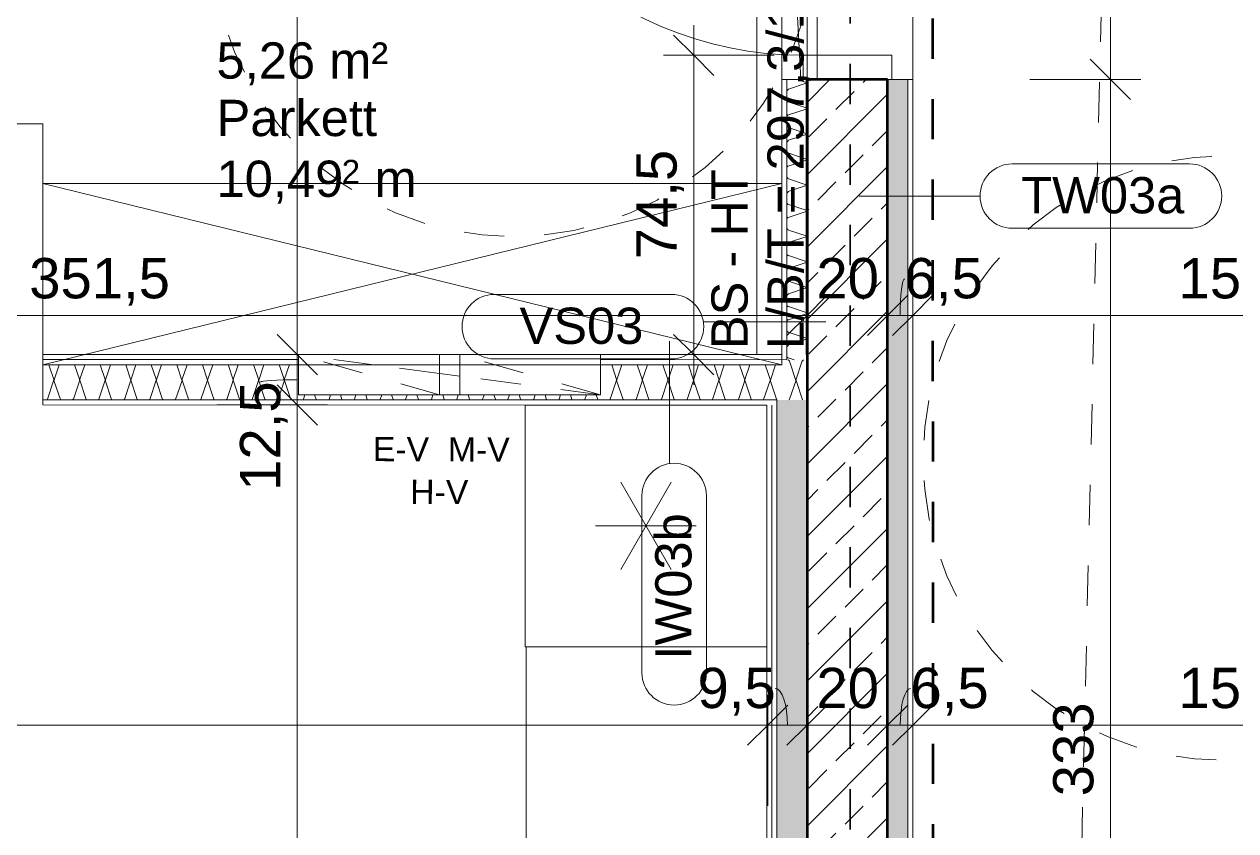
# Model space of a CAD drawing. Header units: metres. Extents: x -67.4 to -27.2, y 43.9 to 89.6.
# Drawn here: x -49.027 to -46.019, y 70.367 to 72.368 of the extents above; entities that cross this region are included whole.
import ezdxf

# ---------------------------------------------------------------- set-up
doc = ezdxf.new("R2010")
doc.units = ezdxf.units.M
doc.linetypes.add('Strich Punkt Mittel', pattern=[0.015875, 0.00635, -0.004763, 0, -0.004763])
doc.linetypes.add('Verdeckt', pattern=[0.003, 0.002, -0.001])
for name, color, linetype, lineweight in [('A_2D', 7, 'Continuous', 13), ('A_Bemassung-50_', 4, 'Continuous', 9), ('A_Bemassung_', 4, 'Continuous', 9), ('A_Beschriftung_', 7, 'Continuous', 9), ('A_Bodenschlitz', 7, 'Continuous', 5), ('A_Brandabschnitte', 30, 'Verdeckt', 50), ('A_Decken', 8, 'Continuous', 13), ('A_Durchbruch', 7, 'Verdeckt', 5), ('A_Fluchtweg', 240, 'Verdeckt', 18), ('A_Moebel', 6, 'Continuous', 13), ('A_Raeume', 7, 'Continuous', 13), ('A_Raeume_', 7, 'Continuous', 5), ('A_Raeume_Beschriftung_', 7, 'Continuous', 9), ('A_Raster_', 1, 'Continuous', 9), ('A_Sanitaer', 3, 'Continuous', 13), ('A_Tueren', 31, 'Continuous', 13), ('A_Waende', 7, 'Continuous', 13), ('Text', 130, 'Continuous', 9)]:
    doc.layers.add(name, color=color, linetype=linetype, lineweight=lineweight)
doc.styles.add('Arial_2', font='arial.ttf', dxfattribs={"height": 0.09})
doc.styles.add('Arial_4', font='arial.ttf', dxfattribs={"height": 0.05849})
doc.styles.add('Arial_5', font='arial.ttf', dxfattribs={"height": 0.1})
doc.styles.add('Arial_7', font='arial.ttf', dxfattribs={"height": 0.06})
doc.dimstyles.new('WGA-Bemaßung', dxfattribs={"dimscale": 0.3048, "dimtxt": 0.102026, "dimasz": 0.328084, "dimexe": 0.246063, "dimexo": 0.0625, "dimgap": 0.04101, "dimtad": 1, "dimdec": 1, "dimlfac": 100, "dimrnd": 0.5, "dimdsep": 46, "dimtxsty": 'Arial_5', "dimblk1": 'OBLIQUE', "dimblk2": 'OBLIQUE', "dimsah": 1, "dimcen": 0.09, "dimdle": 0.246063, "dimazin": 2, "dimtfac": 1, "dimtdec": 4, "dimtix": 1, "dimtmove": 0, "dimatfit": 3, "dimfxl": 0.656168, "dimfxlon": 1, "dimtvp": 1, "dimtolj": 1, "dimtzin": 0, "dimarcsym": 2})
doc.dimstyles.new('WGA-Bemaßung_2', dxfattribs={"dimscale": 0.3048, "dimtxt": 0.102026, "dimasz": 0.328084, "dimexe": 0.246063, "dimexo": 0.0625, "dimgap": 0.04101, "dimtad": 1, "dimdec": 1, "dimlfac": 100, "dimrnd": 0.5, "dimdsep": 46, "dimtxsty": 'Arial_5', "dimblk1": 'OBLIQUE', "dimblk2": 'OBLIQUE', "dimsah": 1, "dimcen": 0.09, "dimdle": 0.246063, "dimazin": 2, "dimtfac": 1, "dimtdec": 4, "dimtix": 1, "dimtmove": 2, "dimatfit": 3, "dimfxl": 0.656168, "dimfxlon": 1, "dimtvp": 1, "dimtolj": 1, "dimtzin": 0, "dimarcsym": 2})
doc.dimstyles.new('WGA-Bemaßung_3', dxfattribs={"dimscale": 0.3048, "dimtxt": 0.102026, "dimasz": 0.328084, "dimexe": 0.246063, "dimexo": 0.0625, "dimgap": 0.04101, "dimtad": 1, "dimdec": 1, "dimlfac": 100, "dimrnd": 0.5, "dimdsep": 46, "dimtxsty": 'Arial_5', "dimblk1": 'OBLIQUE', "dimblk2": 'OBLIQUE', "dimsah": 1, "dimcen": 0.09, "dimdle": 0.246063, "dimazin": 2, "dimtfac": 1, "dimtdec": 4, "dimtix": 1, "dimtmove": 1, "dimatfit": 3, "dimfxl": 0.656168, "dimfxlon": 1, "dimtvp": 1, "dimtolj": 1, "dimtzin": 0, "dimarcsym": 2})
doc.dimstyles.new('WGA-Bemaßung_4', dxfattribs={"dimscale": 0.3048, "dimtxt": 0.102026, "dimasz": 0.328084, "dimexe": 0.246063, "dimexo": 0.0625, "dimgap": 0.04101, "dimtad": 1, "dimdec": 1, "dimlfac": 100, "dimrnd": 0.5, "dimdsep": 46, "dimtxsty": 'Arial_5', "dimblk1": 'OBLIQUE', "dimblk2": 'OBLIQUE', "dimsah": 1, "dimcen": 0.09, "dimdle": 0.246063, "dimazin": 2, "dimtfac": 1, "dimtdec": 4, "dimtix": 1, "dimtmove": 0, "dimatfit": 3, "dimfxl": 0.656168, "dimfxlon": 1, "dimtvp": 1, "dimtolj": 1, "dimtzin": 0, "dimarcsym": 2})

# ---------------------------------------------------------------- blocks, each defined once
blk = doc.blocks.new('Sani_Kueche_Zeile - Tiefe_600-11059703-263_PP_01OG_BT2')
at = {"layer": 'A_Sanitaer'}
for p, q in [((-1.2005, 0.5746), (-0.6003, 0.5746)), ((-0.6003, 0.5746), (-0.0003, 0.5746)), ((-0.0003, 0.5746), (0.3997, 0.5746)), ((0.3997, 0.5746), (1.1997, 0.5746)), ((1.1997, 0.5746), (1.7016, 0.5746)), ((1.7016, 0.5746), (1.7016, -0.0229))]:
    blk.add_line(p, q, dxfattribs=at)
blk = doc.blocks.new('Moeb_Schrank - Schrank_2m-11510230-263_PP_01OG_BT2')
at = {"layer": 'A_Moebel', "color": 8}
for p, q in [((0, 0), (1.835, -0.45)), ((0, -0.45), (1.835, 0)), ((0.45, 0), (0, 0)), ((0, 0), (0, -0.45)), ((0.8, 0), (0.45, 0)), ((0.85, 0), (0.8, 0)), ((1.2, 0), (0.85, 0)), ((1.835, 0), (1.2, 0)), ((1.835, -0.45), (1.835, 0)), ((0, -0.45), (0, -0.0249)), ((1.835, -0.025), (1.835, -0.45)), ((0, -0.45), (1.835, -0.45)), ((1.835, -0.45), (0, -0.45))]:
    blk.add_line(p, q, dxfattribs=at)
blk = doc.blocks.new('UZ_D1 - SL_0900x2000_Wohnungstür-8075405-263_PP_01OG_BT2')
at = {"layer": 'A_Tueren', "lineweight": 5}
for p, q in [((0.45, 0.11), (0.45, 1.01)), ((-0.51, 0.11), (-0.45, 0.11)), ((-0.45, 0.11), (-0.45, -0.11)), ((0.45, 0.11), (0.45, -0.11)), ((0.51, 0.11), (0.45, 0.11)), ((-0.45, -0.11), (-0.51, -0.11)), ((0.45, -0.11), (0.51, -0.11))]:
    blk.add_line(p, q, dxfattribs=at)
blk.add_arc((0.45, 0.11), 0.9, 90, 180, dxfattribs=at)
blk = doc.blocks.new('MSys_Kueche_Kuehlschrank - 600-V49-263_PP_01OG_BT2')
at = {"layer": 'A_Moebel'}
for p, q in [((-0.6005, 0.0254), (-1.2005, 0.0254)), ((-1.2005, 0.0254), (-1.2005, -0.5746)), ((-0.6005, 0.0254), (-1.2005, 0.0254)), ((-1.2005, 0.0254), (-1.2005, -0.5746)), ((-0.838, -0.1663), (-0.963, -0.3829)), ((-0.963, -0.1663), (-0.838, -0.3829)), ((-1.0255, -0.2746), (-0.7755, -0.2746)), ((-1.2005, -0.5746), (-0.6005, -0.5746)), ((-1.2005, -0.5746), (-0.6005, -0.5746))]:
    blk.add_line(p, q, dxfattribs=at)
blk = doc.blocks.new('Allg_BS - HKLS-11758162-263_PP_01OG_BT2')
at = {"layer": 'A_Bodenschlitz'}
for p, q in [((-1.486, -0.0186), (-1.486, 0.0065)), ((-1.361, 0.0065), (-0.9358, 0.0065)), ((-0.9358, 0.0065), (0.8623, 0.0065)), ((0.8623, 0.0065), (1.3123, 0.0065)), ((1.3123, -0.0023), (1.4872, 0.0065)), ((1.3123, 0.0065), (1.4872, 0.0065)), ((1.4872, 0.0065), (1.4872, -0.0561)), ((-0.6779, -0.1027), (0.8623, -0.025)), ((0.8623, -0.025), (1.3123, -0.0023)), ((0.3421, -0.1435), (-0.6779, -0.1435))]:
    blk.add_line(p, q, dxfattribs=at)
blk = doc.blocks.new('Allg_Verteiler_Wand - H-V-11058452-263_PP_01OG_BT2')
at = {"layer": 'A_2D', "lineweight": 5}
for p, q in [((0.125, 0.0375), (0.475, 0.0375)), ((0.125, -0.0376), (0.125, 0.0375)), ((0.125, 0.0375), (0.475, 0.0375)), ((0.475, 0.0375), (0.525, 0.0375)), ((0.475, 0.0375), (0.525, 0.0375)), ((0.525, 0.0375), (0.875, 0.0375)), ((0.525, 0.0375), (0.875, 0.0375)), ((0.875, 0.0375), (0.875, -0.0375)), ((0.875, -0.0375), (0.875, 0.0375)), ((0.125, -0.0625), (0.125, -0.0376)), ((0.875, -0.0375), (0.875, -0.0625)), ((0.875, -0.0625), (0.875, -0.0375)), ((0.475, -0.0625), (0.125, -0.0625)), ((0.525, -0.0625), (0.475, -0.0625)), ((0.875, -0.0625), (0.525, -0.0625))]:
    blk.add_line(p, q, dxfattribs=at)
at = {"layer": 'A_Durchbruch'}
for p, q in [((0.125, 0.0375), (0.475, -0.0092)), ((0.125, -0.0376), (0.125, 0.0375)), ((0.125, 0.0375), (0.475, -0.0092)), ((0.125, -0.0376), (0.125, 0.0375)), ((0.875, -0.0375), (0.875, 0.0375)), ((0.475, -0.0092), (0.525, -0.0158)), ((0.475, -0.0092), (0.525, -0.0158)), ((0.525, -0.0158), (0.6879, -0.0376)), ((0.525, -0.0158), (0.6879, -0.0376)), ((0.125, -0.0625), (0.125, -0.0376)), ((0.125, -0.0625), (0.125, -0.0376)), ((0.6879, -0.0376), (0.875, -0.0625)), ((0.6879, -0.0376), (0.875, -0.0625)), ((0.875, -0.0625), (0.875, -0.0375))]:
    blk.add_line(p, q, dxfattribs=at)
blk = doc.blocks.new('Allg_Verteiler_Wand - E-V-11058451-263_PP_01OG_BT2')
at = {"layer": 'A_2D', "lineweight": 5}
for p, q in [((0.125, 0.0375), (0.475, 0.0375)), ((0.125, -0.0625), (0.125, 0.0375)), ((0.125, 0.0375), (0.475, 0.0375)), ((0.475, 0.0375), (0.475, -0.0625)), ((0.475, -0.0625), (0.475, 0.0375)), ((0.475, -0.0625), (0.125, -0.0625))]:
    blk.add_line(p, q, dxfattribs=at)
at = {"layer": 'A_Durchbruch'}
for p, q in [((0.125, 0.0375), (0.475, -0.0625)), ((0.125, -0.0625), (0.125, 0.0375)), ((0.125, 0.0375), (0.475, -0.0625)), ((0.125, -0.0625), (0.125, 0.0375)), ((0.475, -0.0625), (0.475, 0.0375))]:
    blk.add_line(p, q, dxfattribs=at)
blk = doc.blocks.new('Allg_Verteiler_Wand - M-V-11058450-263_PP_01OG_BT2')
at = {"layer": 'A_2D', "lineweight": 5}
for p, q in [((0.125, 0.0375), (0.475, 0.0375)), ((0.125, -0.0625), (0.125, 0.0375)), ((0.125, 0.0375), (0.475, 0.0375)), ((0.475, 0.0375), (0.475, -0.0625)), ((0.475, -0.0625), (0.475, 0.0375)), ((0.475, -0.0625), (0.125, -0.0625))]:
    blk.add_line(p, q, dxfattribs=at)
at = {"layer": 'A_Durchbruch'}
for p, q in [((0.125, 0.0375), (0.475, -0.0625)), ((0.125, -0.0625), (0.125, 0.0375)), ((0.125, 0.0375), (0.475, -0.0625)), ((0.125, -0.0625), (0.125, 0.0375)), ((0.475, -0.0625), (0.475, 0.0375))]:
    blk.add_line(p, q, dxfattribs=at)
blk = doc.blocks.new('BS_Wand_Lollipop - rechts_oben-2026913-263_PP_01OG_BT2')
at = {"layer": 'A_Beschriftung_'}
for p, q in [((0.0046, 0.0016), (0.0134, 0.0016)), ((-0.003, 0), (0.003, 0)), ((0.0046, -0.0016), (0.0134, -0.0016))]:
    blk.add_line(p, q, dxfattribs=at)
for centre, start, end in [((0.0046, 0), 90, 270), ((0.0134, 0), 270, 90)]:
    blk.add_arc(centre, 0.0016, start, end, dxfattribs=at)
blk = doc.blocks.new('DIMBLOCK139-263_PP_01OG_BT2')
at = {"layer": 'A_Bemassung-50_', "lineweight": 35, "transparency": 16777216}
for p, q in [((-48.3488, 73.3415), (-48.3988, 73.3915)), ((-48.3488, 73.3415), (-48.2988, 73.2915)), ((-48.3489, 71.5485), (-48.3989, 71.5985)), ((-48.3489, 71.5485), (-48.2989, 71.4985))]:
    blk.add_line(p, q, dxfattribs=at)
at = {"layer": 'A_Bemassung-50_', "transparency": 16777216}
for p, q in [((-48.3488, 73.3415), (-48.4238, 73.3415)), ((-48.3488, 73.3415), (-48.3489, 71.5485)), ((-48.3488, 73.3415), (-48.1488, 73.3415)), ((-48.3489, 71.5485), (-48.5489, 71.5485)), ((-48.3489, 71.5485), (-48.2739, 71.5485))]:
    blk.add_line(p, q, dxfattribs=at)
at = {"layer": 'A_Bemassung-50_', "color": 0, "transparency": 16777216, "insert": (-48.4912, 72.5535), "char_height": 0.1, "width": 0.416266, "attachment_point": 1, "rotation": 90, "line_spacing_factor": 0.941778, "style": 'Arial_5'}
blk.add_mtext('179,5', dxfattribs=at)
blk = doc.blocks.new('_Oblique')
at = {"color": 0, "linetype": 'ByBlock', "lineweight": -2}
blk.add_line((-0.5, -0.5), (0.5, 0.5), dxfattribs=at)
blk = doc.blocks.new('DIMBLOCK140-263_PP_01OG_BT2')
at = {"layer": 'A_Bemassung-50_', "lineweight": 35, "transparency": 16777216}
for p, q in [((-48.3489, 71.5485), (-48.3989, 71.5985)), ((-48.3489, 71.5485), (-48.2989, 71.4985)), ((-48.3489, 71.4235), (-48.3989, 71.4735)), ((-48.3489, 71.4235), (-48.2989, 71.3735))]:
    blk.add_line(p, q, dxfattribs=at)
at = {"layer": 'A_Bemassung-50_', "transparency": 16777216}
for p, q in [((-48.3489, 71.5485), (-48.5489, 71.5485)), ((-48.3489, 71.5485), (-48.3489, 71.4235)), ((-48.3489, 71.5485), (-48.2739, 71.5485)), ((-48.3489, 71.4235), (-48.5489, 71.4235)), ((-48.3489, 71.4235), (-48.2739, 71.4235))]:
    blk.add_line(p, q, dxfattribs=at)
blk.add_ellipse((-48.3489, 71.4802), major_axis=(-0.091, 0), ratio=0.063649, start_param=4.712389, end_param=6.283185, dxfattribs=at)
at = {"layer": 'A_Bemassung-50_', "color": 0, "transparency": 16777216, "insert": (-48.4912, 71.2102), "char_height": 0.1, "width": 0.323972, "attachment_point": 1, "rotation": 90, "line_spacing_factor": 0.941778, "style": 'Arial_5'}
blk.add_mtext('12,5', dxfattribs=at)
blk = doc.blocks.new('DIMBLOCK141-263_PP_01OG_BT2')
at = {"layer": 'A_Bemassung-50_', "lineweight": 35, "transparency": 16777216}
for p, q in [((-48.3489, 71.4235), (-48.3989, 71.4735)), ((-48.3489, 71.4235), (-48.2989, 71.3735)), ((-48.349, 67.9213), (-48.399, 67.9713)), ((-48.349, 67.9213), (-48.299, 67.8713))]:
    blk.add_line(p, q, dxfattribs=at)
at = {"layer": 'A_Bemassung-50_', "transparency": 16777216}
for p, q in [((-48.3489, 71.4235), (-48.5489, 71.4235)), ((-48.3489, 71.4235), (-48.349, 67.9213)), ((-48.3489, 71.4235), (-48.2739, 71.4235)), ((-48.349, 67.9213), (-48.424, 67.9213)), ((-48.349, 67.9213), (-48.149, 67.9213))]:
    blk.add_line(p, q, dxfattribs=at)
at = {"layer": 'A_Bemassung-50_', "color": 0, "transparency": 16777216, "insert": (-48.4913, 69.557), "char_height": 0.1, "width": 0.276883, "attachment_point": 1, "rotation": 90, "line_spacing_factor": 0.941778, "style": 'Arial_5'}
blk.add_mtext('350', dxfattribs=at)
blk = doc.blocks.new('BS_Wand_Lollipop - links_unten-2026911-263_PP_01OG_BT2')
at = {"layer": 'A_Beschriftung_'}
for p, q in [((-0.00467, 0.001367), (-0.01347, 0.001367)), ((-0.003087, 0), (0.003, 0)), ((-0.00467, -0.001833), (-0.01347, -0.001833))]:
    blk.add_line(p, q, dxfattribs=at)
for centre, start, end in [((-0.01347, -0.000233), 90, 270), ((-0.00467, -0.000233), 270, 90)]:
    blk.add_arc(centre, 0.0016, start, end, dxfattribs=at)
blk = doc.blocks.new('DIMBLOCK342-263_PP_01OG_BT2')
at = {"layer": 'A_Bemassung-50_', "lineweight": 35, "transparency": 16777216}
for p, q in [((-46.3301, 73.2513), (-46.3801, 73.3013)), ((-46.3301, 73.2513), (-46.2801, 73.2013)), ((-46.3301, 72.2313), (-46.3801, 72.2813)), ((-46.3301, 72.2313), (-46.2801, 72.1813))]:
    blk.add_line(p, q, dxfattribs=at)
at = {"layer": 'A_Bemassung-50_', "transparency": 16777216}
for p, q in [((-46.3301, 73.2513), (-46.5301, 73.2514)), ((-46.3301, 73.2513), (-46.3301, 72.2313)), ((-46.3301, 73.2513), (-46.2551, 73.2513)), ((-46.3301, 72.2313), (-46.5301, 72.2314)), ((-46.3301, 72.2313), (-46.2551, 72.2313))]:
    blk.add_line(p, q, dxfattribs=at)
at = {"layer": 'A_Bemassung-50_', "color": 0, "transparency": 16777216, "insert": (-46.4724, 72.626), "char_height": 0.1, "width": 0.276883, "attachment_point": 1, "rotation": 90, "line_spacing_factor": 0.941778, "style": 'Arial_5'}
blk.add_mtext('102', dxfattribs=at)
blk = doc.blocks.new('DIMBLOCK343-263_PP_01OG_BT2')
at = {"layer": 'A_Bemassung-50_', "lineweight": 35, "transparency": 16777216}
for p, q in [((-46.3301, 72.2313), (-46.3801, 72.2813)), ((-46.3301, 72.2313), (-46.2801, 72.1813)), ((-46.3302, 68.9038), (-46.3802, 68.9538)), ((-46.3302, 68.9038), (-46.2802, 68.8538))]:
    blk.add_line(p, q, dxfattribs=at)
at = {"layer": 'A_Bemassung-50_', "transparency": 16777216}
for p, q in [((-46.3301, 72.2313), (-46.5301, 72.2314)), ((-46.3301, 72.2313), (-46.3302, 68.9038)), ((-46.3301, 72.2313), (-46.2551, 72.2313)), ((-46.3302, 68.9038), (-46.4052, 68.9038)), ((-46.3302, 68.9038), (-46.1302, 68.9038))]:
    blk.add_line(p, q, dxfattribs=at)
at = {"layer": 'A_Bemassung-50_', "color": 0, "transparency": 16777216, "insert": (-46.4725, 70.4522), "char_height": 0.1, "width": 0.276883, "attachment_point": 1, "rotation": 90, "line_spacing_factor": 0.941778, "style": 'Arial_5'}
blk.add_mtext('333', dxfattribs=at)
blk = doc.blocks.new('DIMBLOCK406-263_PP_01OG_BT2')
at = {"layer": 'A_Bemassung-50_', "transparency": 16777216}
for p, q in [((-50.5987, 71.6459), (-50.5987, 71.8459)), ((-47.0833, 71.6457), (-47.0833, 71.7207)), ((-50.5987, 71.6459), (-47.0833, 71.6457)), ((-50.5987, 71.6459), (-50.5987, 71.5709)), ((-47.0833, 71.6457), (-47.0833, 71.4457))]:
    blk.add_line(p, q, dxfattribs=at)
at = {"layer": 'A_Bemassung-50_', "lineweight": 35, "transparency": 16777216}
for p, q in [((-50.5987, 71.6459), (-50.5487, 71.6959)), ((-47.0833, 71.6457), (-47.0333, 71.6957)), ((-50.5987, 71.6459), (-50.6487, 71.5959)), ((-47.0833, 71.6457), (-47.1333, 71.5957))]:
    blk.add_line(p, q, dxfattribs=at)
at = {"layer": 'A_Bemassung-50_', "color": 0, "transparency": 16777216, "insert": (-49.0144, 71.7881), "char_height": 0.1, "width": 0.416266, "attachment_point": 1, "rotation": 359.9983, "line_spacing_factor": 0.941778, "style": 'Arial_5'}
blk.add_mtext('351,5', dxfattribs=at)
blk = doc.blocks.new('DIMBLOCK407-263_PP_01OG_BT2')
at = {"layer": 'A_Bemassung-50_', "transparency": 16777216}
for p, q in [((-46.8833, 71.6457), (-46.8833, 71.8457)), ((-47.0833, 71.6457), (-47.0833, 71.7207)), ((-47.0833, 71.6457), (-46.8833, 71.6457)), ((-47.0833, 71.6457), (-47.0833, 71.4457)), ((-46.8833, 71.6457), (-46.8833, 71.5707))]:
    blk.add_line(p, q, dxfattribs=at)
at = {"layer": 'A_Bemassung-50_', "lineweight": 35, "transparency": 16777216}
for p, q in [((-47.0833, 71.6457), (-47.0333, 71.6957)), ((-46.8833, 71.6457), (-46.8333, 71.6957)), ((-47.0833, 71.6457), (-47.1333, 71.5957)), ((-46.8833, 71.6457), (-46.9333, 71.5957))]:
    blk.add_line(p, q, dxfattribs=at)
at = {"layer": 'A_Bemassung-50_', "color": 0, "transparency": 16777216, "insert": (-47.0602, 71.7881), "char_height": 0.1, "width": 0.184588, "attachment_point": 1, "rotation": 359.9983, "line_spacing_factor": 0.941778, "style": 'Arial_5'}
blk.add_mtext('20', dxfattribs=at)
blk = doc.blocks.new('DIMBLOCK408-263_PP_01OG_BT2')
at = {"layer": 'A_Bemassung-50_', "transparency": 16777216}
for p, q in [((-46.8833, 71.6457), (-46.8833, 71.8457)), ((-46.8208, 71.6457), (-46.8208, 71.8457)), ((-46.8833, 71.6457), (-46.8208, 71.6457)), ((-46.8833, 71.6457), (-46.8833, 71.5707)), ((-46.8208, 71.6457), (-46.8208, 71.5707))]:
    blk.add_line(p, q, dxfattribs=at)
at = {"layer": 'A_Bemassung-50_', "lineweight": 35, "transparency": 16777216}
for p, q in [((-46.8833, 71.6457), (-46.8333, 71.6957)), ((-46.8208, 71.6457), (-46.7708, 71.6957)), ((-46.8833, 71.6457), (-46.9333, 71.5957)), ((-46.8208, 71.6457), (-46.8708, 71.5957))]:
    blk.add_line(p, q, dxfattribs=at)
at = {"layer": 'A_Bemassung-50_', "transparency": 16777216}
blk.add_ellipse((-46.8411, 71.6457), major_axis=(0, 0.091), ratio=0.120293, start_param=0, end_param=1.570796, dxfattribs=at)
at = {"layer": 'A_Bemassung-50_', "color": 0, "transparency": 16777216, "insert": (-46.8411, 71.7881), "char_height": 0.1, "width": 0.231677, "attachment_point": 1, "rotation": 359.9983, "line_spacing_factor": 0.941778, "style": 'Arial_5'}
blk.add_mtext('6,5', dxfattribs=at)
blk = doc.blocks.new('DIMBLOCK409-263_PP_01OG_BT2')
at = {"layer": 'A_Bemassung-50_', "transparency": 16777216}
for p, q in [((-46.8208, 71.6457), (-46.8208, 71.8457)), ((-45.2708, 71.6457), (-45.2708, 71.8457)), ((-46.8208, 71.6457), (-45.2708, 71.6457)), ((-46.8208, 71.6457), (-46.8208, 71.5707)), ((-45.2708, 71.6457), (-45.2708, 71.5707))]:
    blk.add_line(p, q, dxfattribs=at)
at = {"layer": 'A_Bemassung-50_', "lineweight": 35, "transparency": 16777216}
for p, q in [((-46.8208, 71.6457), (-46.7708, 71.6957)), ((-45.2708, 71.6457), (-45.2208, 71.6957)), ((-46.8208, 71.6457), (-46.8708, 71.5957)), ((-45.2708, 71.6457), (-45.3208, 71.5957))]:
    blk.add_line(p, q, dxfattribs=at)
at = {"layer": 'A_Bemassung-50_', "color": 0, "transparency": 16777216, "insert": (-46.1611, 71.788), "char_height": 0.1, "width": 0.276883, "attachment_point": 1, "rotation": 359.9983, "line_spacing_factor": 0.941778, "style": 'Arial_5'}
blk.add_mtext('155', dxfattribs=at)
blk = doc.blocks.new('DIMBLOCK579-263_PP_01OG_BT2')
at = {"layer": 'A_Bemassung-50_', "transparency": 16777216}
for p, q in [((-46.8208, 70.6288), (-46.8208, 70.7038)), ((-45.2708, 70.6288), (-45.2708, 70.7038)), ((-45.2708, 70.6288), (-46.8208, 70.6288)), ((-46.8208, 70.6288), (-46.8208, 70.4288)), ((-45.2708, 70.6288), (-45.2708, 70.4288))]:
    blk.add_line(p, q, dxfattribs=at)
at = {"layer": 'A_Bemassung-50_', "lineweight": 35, "transparency": 16777216}
for p, q in [((-46.8208, 70.6288), (-46.7708, 70.6788)), ((-45.2708, 70.6288), (-45.2208, 70.6788)), ((-46.8208, 70.6288), (-46.8708, 70.5788)), ((-45.2708, 70.6288), (-45.3208, 70.5788))]:
    blk.add_line(p, q, dxfattribs=at)
at = {"layer": 'A_Bemassung-50_', "color": 0, "transparency": 16777216, "insert": (-46.1612, 70.7711), "char_height": 0.1, "width": 0.276883, "attachment_point": 1, "rotation": 359.9983, "line_spacing_factor": 0.941778, "style": 'Arial_5'}
blk.add_mtext('155', dxfattribs=at)
blk = doc.blocks.new('DIMBLOCK580-263_PP_01OG_BT2')
at = {"layer": 'A_Bemassung-50_', "transparency": 16777216}
for p, q in [((-46.8833, 70.6288), (-46.8833, 70.7038)), ((-46.8208, 70.6288), (-46.8208, 70.7038)), ((-46.8208, 70.6288), (-46.8833, 70.6288)), ((-46.8833, 70.6288), (-46.8833, 70.4288)), ((-46.8208, 70.6288), (-46.8208, 70.4288))]:
    blk.add_line(p, q, dxfattribs=at)
at = {"layer": 'A_Bemassung-50_', "lineweight": 35, "transparency": 16777216}
for p, q in [((-46.8833, 70.6288), (-46.8333, 70.6788)), ((-46.8208, 70.6288), (-46.7708, 70.6788)), ((-46.8833, 70.6288), (-46.9333, 70.5788)), ((-46.8208, 70.6288), (-46.8708, 70.5788))]:
    blk.add_line(p, q, dxfattribs=at)
at = {"layer": 'A_Bemassung-50_', "transparency": 16777216}
blk.add_ellipse((-46.8266, 70.6288), major_axis=(0, 0.091), ratio=0.280093, start_param=0, end_param=1.570796, dxfattribs=at)
at = {"layer": 'A_Bemassung-50_', "color": 0, "transparency": 16777216, "insert": (-46.8266, 70.7711), "char_height": 0.1, "width": 0.231677, "attachment_point": 1, "rotation": 359.9983, "line_spacing_factor": 0.941778, "style": 'Arial_5'}
blk.add_mtext('6,5', dxfattribs=at)
blk = doc.blocks.new('DIMBLOCK581-263_PP_01OG_BT2')
at = {"layer": 'A_Bemassung-50_', "transparency": 16777216}
for p, q in [((-47.0833, 70.6288), (-47.0833, 70.7038)), ((-46.8833, 70.6288), (-46.8833, 70.7038)), ((-46.8833, 70.6288), (-47.0833, 70.6288)), ((-47.0833, 70.6288), (-47.0833, 70.4288)), ((-46.8833, 70.6288), (-46.8833, 70.4288))]:
    blk.add_line(p, q, dxfattribs=at)
at = {"layer": 'A_Bemassung-50_', "lineweight": 35, "transparency": 16777216}
for p, q in [((-47.0833, 70.6288), (-47.0333, 70.6788)), ((-46.8833, 70.6288), (-46.8333, 70.6788)), ((-47.0833, 70.6288), (-47.1333, 70.5788)), ((-46.8833, 70.6288), (-46.9333, 70.5788))]:
    blk.add_line(p, q, dxfattribs=at)
at = {"layer": 'A_Bemassung-50_', "color": 0, "transparency": 16777216, "insert": (-47.0602, 70.7712), "char_height": 0.1, "width": 0.184588, "attachment_point": 1, "rotation": 359.9983, "line_spacing_factor": 0.941778, "style": 'Arial_5'}
blk.add_mtext('20', dxfattribs=at)
blk = doc.blocks.new('DIMBLOCK582-263_PP_01OG_BT2')
at = {"layer": 'A_Bemassung-50_', "transparency": 16777216}
for p, q in [((-47.1808, 70.6288), (-47.1808, 70.7038)), ((-47.0833, 70.6288), (-47.0833, 70.7038)), ((-47.0833, 70.6288), (-47.1808, 70.6288)), ((-47.1808, 70.6288), (-47.1808, 70.4288)), ((-47.0833, 70.6288), (-47.0833, 70.4288))]:
    blk.add_line(p, q, dxfattribs=at)
at = {"layer": 'A_Bemassung-50_', "lineweight": 35, "transparency": 16777216}
for p, q in [((-47.1808, 70.6288), (-47.1308, 70.6788)), ((-47.0833, 70.6288), (-47.0333, 70.6788)), ((-47.1808, 70.6288), (-47.2308, 70.5788)), ((-47.0833, 70.6288), (-47.1333, 70.5788))]:
    blk.add_line(p, q, dxfattribs=at)
at = {"layer": 'A_Bemassung-50_', "transparency": 16777216}
blk.add_ellipse((-47.1622, 70.6288), major_axis=(0, 0.091), ratio=0.33123, start_param=4.712389, end_param=6.283185, dxfattribs=at)
at = {"layer": 'A_Bemassung-50_', "color": 0, "transparency": 16777216, "insert": (-47.3553, 70.7712), "char_height": 0.1, "width": 0.231677, "attachment_point": 1, "rotation": 359.9983, "line_spacing_factor": 0.941778, "style": 'Arial_5'}
blk.add_mtext('9,5', dxfattribs=at)
blk = doc.blocks.new('DIMBLOCK583-263_PP_01OG_BT2')
at = {"layer": 'A_Bemassung-50_', "transparency": 16777216}
for p, q in [((-52.3883, 70.629), (-52.3883, 70.704)), ((-47.1808, 70.6288), (-47.1808, 70.7038)), ((-47.1808, 70.6288), (-52.4633, 70.629)), ((-52.3883, 70.629), (-52.3883, 70.429)), ((-47.1808, 70.6288), (-47.1808, 70.4288))]:
    blk.add_line(p, q, dxfattribs=at)
at = {"layer": 'A_Bemassung-50_', "lineweight": 35, "transparency": 16777216}
for p, q in [((-52.3883, 70.629), (-52.3383, 70.679)), ((-47.1808, 70.6288), (-47.1308, 70.6788)), ((-52.3883, 70.629), (-52.4383, 70.579)), ((-47.1808, 70.6288), (-47.2308, 70.5788))]:
    blk.add_line(p, q, dxfattribs=at)
at = {"layer": 'A_Bemassung-50_', "color": 0, "transparency": 16777216, "insert": (-49.8999, 70.7712), "char_height": 0.1, "width": 0.276883, "attachment_point": 1, "rotation": 359.9983, "line_spacing_factor": 0.941778, "style": 'Arial_5'}
blk.add_mtext('521', dxfattribs=at)
blk = doc.blocks.new('DIMBLOCK589-263_PP_01OG_BT2')
at = {"layer": 'A_Bemassung-50_', "transparency": 16777216}
for p, q in [((-47.3647, 72.3664), (-47.3648, 71.4733)), ((-47.3648, 72.2914), (-47.4398, 72.2914)), ((-47.3648, 72.2914), (-47.1648, 72.2914)), ((-47.3648, 71.5483), (-47.4398, 71.5483)), ((-47.3648, 71.5483), (-47.1648, 71.5483))]:
    blk.add_line(p, q, dxfattribs=at)
at = {"layer": 'A_Bemassung-50_', "lineweight": 35, "transparency": 16777216}
for p, q in [((-47.3648, 72.2914), (-47.4147, 72.3414)), ((-47.3648, 72.2914), (-47.3148, 72.2414)), ((-47.3648, 71.5483), (-47.4148, 71.5983)), ((-47.3648, 71.5483), (-47.3148, 71.4983))]:
    blk.add_line(p, q, dxfattribs=at)
at = {"layer": 'A_Bemassung-50_', "color": 0, "transparency": 16777216, "insert": (-47.5071, 71.7849), "char_height": 0.1, "width": 0.323972, "attachment_point": 1, "rotation": 90, "line_spacing_factor": 0.941778, "style": 'Arial_5'}
blk.add_mtext('74,5', dxfattribs=at)

msp = doc.modelspace()

# ---------------------------------------------------------------- hatches: boundary and pattern name
at = {"layer": 'A_Waende', "lineweight": 5}
h = msp.add_hatch(dxfattribs=at)
h.set_pattern_fill('FP_4', color=250, style=0, pattern_type=2)
h.set_pattern_definition([(45, (0, 0), (-0.08980256, 0.08980256), []), (45, (0.0898, 0), (-0.08980256, 0.08980256), [0.0635, -0.03175])])
h.paths.add_polyline_path([(-46.8834, 68.9038), (-46.8834, 72.2314), (-47.0833, 72.2314), (-47.0834, 68.9039), (-47.0583, 68.9039)])
h.paths.add_polyline_path([(-46.8832, 73.2514), (-46.8832, 75.6965), (-47.0832, 75.6965), (-47.0832, 73.2514), (-47.0583, 73.2514)])
h = msp.add_hatch(dxfattribs=at)
h.set_pattern_fill('FP_66', color=250, angle=247.64, style=0, pattern_type=2)
h.set_pattern_definition([(134.998, (-46.82096, 67.912035), (-0.2539954, 0.1270123), [0.02245, -0.15715]), (134.998, (-46.9321, 67.95992), (-0.2539954, 0.1270123), [0.02245, -0.15715]), (134.998, (-46.82071, 67.97573), (-0.2539954, 0.1270123), [0.02245, -0.15715]), (134.998, (-46.93185, 68.02361), (-0.2539954, 0.1270123), [0.02245, -0.15715]), (161.563, (-46.836954, 67.928347), (-0.50799322, 0.12701842), [0.0502, -0.35141]), (161.563, (-46.884336, 67.944594), (-0.50799322, 0.12701842), [0.0502, -0.35141]), (161.563, (-46.836705, 67.99204), (-0.50799322, 0.12701842), [0.0502, -0.35141]), (161.563, (-46.884467, 68.007363), (-0.50799322, 0.12701842), [0.0502, -0.35141]), (224.998, (-46.93203, 67.92853), (0.2540043, 0.1269946), [0.02245, -0.15715]), (224.998, (-46.82071, 67.97573), (0.2540043, 0.1269946), [0.02245, -0.15715]), (224.998, (-46.93178, 67.99223), (0.2540043, 0.1269946), [0.02245, -0.15715]), (224.998, (-46.82046, 68.03942), (0.2540043, 0.1269946), [0.02245, -0.15715]), (198.433, (-46.884336, 67.944594), (0.50800209, 0.12698295), [0.0502, -0.35141]), (198.433, (-46.83702, 67.95973), (0.50800209, 0.12698295), [0.0502, -0.35141]), (198.433, (-46.884467, 68.007363), (0.50800209, 0.12698295), [0.0502, -0.35141]), (198.433, (-46.83677, 68.023426), (0.50800209, 0.12698295), [0.0502, -0.35141])])
h.paths.add_polyline_path([(-46.8336, 60.1286), (-46.8336, 60.1288), (-46.8335, 62.7735), (-46.8835, 62.7735), (-46.8836, 60.1286)])
h.paths.add_polyline_path([(-46.8335, 63.7935), (-46.8333, 72.2314), (-46.8833, 72.2314), (-46.8834, 63.7935)])
h.paths.add_polyline_path([(-46.8591, 73.2514), (-46.8332, 73.2514), (-46.8332, 75.6965), (-46.8832, 75.6965), (-46.8832, 73.2514)])
h = msp.add_hatch(dxfattribs=at)
h.set_pattern_fill('FP_164', color=250, angle=-112.36, style=0, pattern_type=2)
h.set_pattern_definition([(315, (-47.14613, 72.44453), (0.254, -0.1270034), [0.02245, -0.15715]), (315, (-47.03461, 72.39757), (0.254, -0.1270034), [0.02245, -0.15715]), (315, (-47.146, 72.38176), (0.254, -0.1270034), [0.02245, -0.15715]), (315, (-47.03486, 72.33388), (0.254, -0.1270034), [0.02245, -0.15715]), (341.565, (-47.129755, 72.429143), (0.5079977, -0.1270007), [0.0502, -0.35141]), (341.565, (-47.082373, 72.412896), (0.5079977, -0.1270007), [0.0502, -0.35141]), (341.565, (-47.130005, 72.36545), (0.5079977, -0.1270007), [0.0502, -0.35141]), (341.565, (-47.082242, 72.350126), (0.5079977, -0.1270007), [0.0502, -0.35141]), (45, (-47.03468, 72.42896), (-0.254, -0.1270034), [0.02245, -0.15715]), (45, (-47.146, 72.38176), (-0.254, -0.1270034), [0.02245, -0.15715]), (45, (-47.03493, 72.36526), (-0.254, -0.1270034), [0.02245, -0.15715]), (45, (-47.14533, 72.31769), (-0.254, -0.1270034), [0.02245, -0.15715]), (18.435, (-47.082373, 72.412896), (-0.5079977, -0.1270007), [0.0502, -0.35141]), (18.435, (-47.13007, 72.396833), (-0.5079977, -0.1270007), [0.0502, -0.35141]), (18.435, (-47.082242, 72.350126), (-0.5079977, -0.1270007), [0.0502, -0.35141]), (18.435, (-47.12994, 72.334064), (-0.5079977, -0.1270007), [0.0502, -0.35141])])
h.paths.add_polyline_path([(-47.0833, 71.5483), (-47.0833, 72.2314), (-47.1332, 72.2314), (-47.1332, 71.5483), (-47.0833, 71.5483)])
h.paths.add_polyline_path([(-47.0833, 71.5358), (-47.0833, 71.5483), (-47.1332, 71.5483), (-47.1332, 71.5358), (-47.0833, 71.5358)])
h.paths.add_polyline_path([(-47.0833, 73.2514), (-47.0832, 73.2514), (-47.0832, 73.3539), (-47.1332, 73.3539), (-47.1332, 73.2514)])
h = msp.add_hatch(dxfattribs=at)
h.set_pattern_fill('FP_40', color=250, angle=-112.36, style=0, pattern_type=2)
h.set_pattern_definition([(224.994, (-48.03177, 71.54804), (-0.12703, -0.2539865), [0.02245, -0.15715]), (224.994, (-48.07965, 71.4369), (-0.12703, -0.2539865), [0.02245, -0.15715]), (224.994, (-48.09546, 71.54829), (-0.12703, -0.2539865), [0.02245, -0.15715]), (224.994, (-48.14334, 71.43715), (-0.12703, -0.2539865), [0.02245, -0.15715]), (251.559, (-48.0477, 71.53297), (-0.1270539, -0.5079844), [0.0502, -0.35141]), (251.559, (-48.064327, 71.484663), (-0.1270539, -0.5079844), [0.0502, -0.35141]), (251.559, (-48.111775, 71.532295), (-0.1270539, -0.5079844), [0.0502, -0.35141]), (251.559, (-48.127097, 71.484533), (-0.1270539, -0.5079844), [0.0502, -0.35141]), (314.994, (-48.048265, 71.43697), (-0.126977, 0.254013), [0.02245, -0.15715]), (314.994, (-48.09546, 71.54829), (-0.126977, 0.254013), [0.02245, -0.15715]), (314.994, (-48.11196, 71.43722), (-0.126977, 0.254013), [0.02245, -0.15715]), (314.994, (-48.15916, 71.54854), (-0.126977, 0.254013), [0.02245, -0.15715]), (288.429, (-48.064327, 71.484663), (-0.1269475, 0.508011), [0.0502, -0.35141]), (288.429, (-48.079465, 71.53198), (-0.1269475, 0.508011), [0.0502, -0.35141]), (288.429, (-48.127097, 71.484533), (-0.1269475, 0.508011), [0.0502, -0.35141]), (288.429, (-48.14316, 71.53223), (-0.1269475, 0.508011), [0.0502, -0.35141])])
h.paths.add_polyline_path([(-47.0833, 71.4358), (-47.0833, 71.5358), (-47.1457, 71.5358), (-47.1457, 71.5234), (-47.5957, 71.5234), (-47.5957, 71.4484), (-48.3457, 71.4484), (-48.3457, 71.5235), (-48.9808, 71.5234), (-48.9808, 71.436), (-47.0833, 71.4358)])
h = msp.add_hatch(dxfattribs=at)
h.set_pattern_fill('FP_45', color=250, angle=-112.36, style=0, pattern_type=2)
h.set_pattern_definition([(314.998, (-47.18356, 69.67233), (0.2539954, -0.1270123), [0.02245, -0.15715]), (314.998, (-47.07242, 69.62445), (0.2539954, -0.1270123), [0.02245, -0.15715]), (314.998, (-47.18381, 69.60864), (0.2539954, -0.1270123), [0.02245, -0.15715]), (314.998, (-47.07229, 69.56168), (0.2539954, -0.1270123), [0.02245, -0.15715]), (341.563, (-47.167563, 69.65602), (0.5079932, -0.1270184), [0.0502, -0.35141]), (341.563, (-47.1198, 69.640698), (0.5079932, -0.1270184), [0.0502, -0.35141]), (341.563, (-47.16743, 69.59325), (0.5079932, -0.1270184), [0.0502, -0.35141]), (341.563, (-47.12005, 69.577003), (0.5079932, -0.1270184), [0.0502, -0.35141]), (44.998, (-47.0721, 69.65676), (-0.2540043, -0.1269946), [0.02245, -0.15715]), (44.998, (-47.18381, 69.60864), (-0.2540043, -0.1269946), [0.02245, -0.15715]), (44.998, (-47.07235, 69.59307), (-0.2540043, -0.1269946), [0.02245, -0.15715]), (44.998, (-47.18275, 69.54549), (-0.2540043, -0.1269946), [0.02245, -0.15715]), (18.433, (-47.1198, 69.640698), (-0.5080021, -0.12698295), [0.0502, -0.35141]), (18.433, (-47.167497, 69.624635), (-0.5080021, -0.12698295), [0.0502, -0.35141]), (18.433, (-47.12005, 69.577003), (-0.5080021, -0.12698295), [0.0502, -0.35141]), (18.433, (-47.167747, 69.56094), (-0.5080021, -0.12698295), [0.0502, -0.35141])])
h.paths.add_polyline_path([(-47.0834, 67.9212), (-47.0834, 67.9212), (-47.0833, 71.4358), (-47.1583, 71.4358), (-47.1584, 67.9212), (-47.0835, 67.9212)])

# ---------------------------------------------------------------- linework, layer by layer
at = {"layer": 'A_2D', "linetype": 'Verdeckt', "lineweight": 5}
for centre in [(-47.8133, 72.5915), (-46.0452, 71.2914)]:
    msp.add_circle(centre, 0.75, dxfattribs=at)
at = {"layer": 'A_Brandabschnitte'}
msp.add_line((-46.7737, 75.5828), (-46.7639, 57.4461), dxfattribs=at)
at = {"layer": 'A_Decken'}
for p, q in [((-47.0833, 72.2314), (-47.0832, 73.2514)), ((-47.0586, 73.2514), (-47.0586, 72.2314))]:
    msp.add_line(p, q, dxfattribs=at)
at = {"layer": 'A_Fluchtweg'}
msp.add_line((-46.2782, 75.6239), (-46.648, 59.7336), dxfattribs=at)
at = {"layer": 'A_Raeume', "color": 8, "linetype": 'Verdeckt'}
for p, q in [((-50.5986, 72.1216), (-48.9808, 72.1216)), ((-48.9808, 72.1216), (-48.9808, 71.9735)), ((-48.9808, 71.9735), (-48.9808, 71.5485))]:
    msp.add_line(p, q, dxfattribs=at)
at = {"layer": 'A_Raeume_', "flags": 128}
for points in [[(-45.2707, 75.6339), (-46.8207, 75.634), (-46.8211, 60.1286), (-46.8836, 60.1286), (-46.8836, 60.127), (-46.8836, 58.7527), (-46.8836, 58.7511), (-46.8212, 58.7511), (-46.8212, 58.6611), (-46.8212, 57.8936), (-46.8212, 57.4086), (-45.2712, 57.4086)], [(-48.1332, 73.3415), (-50.5985, 73.3417), (-50.5986, 72.1216), (-48.9808, 72.1216), (-48.9808, 71.5485), (-47.1457, 71.5483), (-47.1457, 73.3414)], [(-50.6486, 72.1216), (-50.6487, 71.9816), (-52.3883, 71.9818), (-52.3884, 67.9214), (-47.1834, 67.9212), (-47.1833, 71.4233), (-48.9808, 71.4235), (-48.9808, 72.1216)]]:
    msp.add_lwpolyline(points, close=True, dxfattribs=at)
at = {"layer": 'A_Raster_', "linetype": 'Strich Punkt Mittel', "lineweight": 35}
msp.add_line((-46.9759, 85.8702), (-46.9771, 46.5269), dxfattribs=at)
at = {"layer": 'A_Waende'}
for p, q in [((-47.1457, 72.2314), (-47.1457, 71.5483)), ((-47.1332, 72.2314), (-47.1457, 72.2314)), ((-47.1332, 71.5358), (-47.1332, 72.2314)), ((-46.8333, 72.2314), (-46.8335, 63.7935)), ((-46.8208, 72.2314), (-46.8333, 72.2314)), ((-46.821, 63.7935), (-46.8208, 72.2314)), ((-48.3457, 71.5484), (-48.9808, 71.5485)), ((-48.9808, 71.5485), (-48.9808, 71.536)), ((-48.3457, 71.5359), (-48.9808, 71.536)), ((-47.1457, 71.5483), (-47.5957, 71.5484)), ((-47.1332, 71.5358), (-47.5957, 71.5359)), ((-48.9808, 71.436), (-48.9808, 71.4235)), ((-47.1583, 71.4358), (-48.9808, 71.436)), ((-47.1584, 67.9212), (-47.1583, 71.4358)), ((-48.9808, 71.4235), (-47.1833, 71.4233)), ((-47.1833, 71.4233), (-47.1834, 67.9212))]:
    msp.add_line(p, q, dxfattribs=at)
at = {"layer": 'A_Waende', "color": 250, "lineweight": 5}
for p, q in [((-47.0833, 72.2314), (-47.1332, 72.2314)), ((-46.8333, 72.2314), (-46.8833, 72.2314)), ((-48.9808, 71.536), (-48.9808, 71.436))]:
    msp.add_line(p, q, dxfattribs=at)
at = {"layer": 'A_Waende', "color": 10, "lineweight": 50}
for p, q in [((-47.0833, 72.2314), (-47.0834, 67.9212)), ((-46.8833, 72.2314), (-47.0833, 72.2314)), ((-47.0832, 71.5483), (-47.0832, 72.2314)), ((-46.8835, 63.7935), (-46.8833, 72.2314))]:
    msp.add_line(p, q, dxfattribs=at)
at = {"layer": 'A_Waende', "lineweight": 18}
msp.add_line((-47.1709, 67.9212), (-47.1708, 71.4233), dxfattribs=at)

# ---------------------------------------------------------------- block references
at = {"layer": 'A_2D'}
for name, p, rotation in [('Allg_BS - HKLS-11758162-263_PP_01OG_BT2', (-47.2018, 72.9093), 89.99827587845373), ('Allg_Verteiler_Wand - H-V-11058452-263_PP_01OG_BT2', (-47.4707, 71.4858), 179.9941082324638), ('Allg_Verteiler_Wand - E-V-11058451-263_PP_01OG_BT2', (-47.8707, 71.4859), 179.9941082324638), ('Allg_Verteiler_Wand - M-V-11058450-263_PP_01OG_BT2', (-47.4707, 71.4858), 179.9941082324638)]:
    msp.add_blockref(name, p, dxfattribs=dict(at, rotation=rotation))
at = {"layer": 'A_Beschriftung_', "xscale": 49.99999999999998, "yscale": 49.99999999999998, "zscale": 49.99999999999998}
for name, p in [('BS_Wand_Lollipop - rechts_oben-2026913-263_PP_01OG_BT2', (-46.8039, 71.9419)), ('BS_Wand_Lollipop - links_unten-2026911-263_PP_01OG_BT2', (-47.1863, 71.6296))]:
    msp.add_blockref(name, p, dxfattribs=at)
at = {"layer": 'A_Beschriftung_', "xscale": 49.99999999999998, "yscale": 49.99999999999998, "zscale": 49.99999999999998, "rotation": 89.99999999999991}
msp.add_blockref('BS_Wand_Lollipop - links_unten-2026911-263_PP_01OG_BT2', (-47.4249, 71.4321), dxfattribs=at)
at = {"layer": 'A_Moebel', "color": 8, "rotation": 179.998275878371}
msp.add_blockref('Moeb_Schrank - Schrank_2m-11510230-263_PP_01OG_BT2', (-47.1457, 71.5234), dxfattribs=at)
at = {"layer": 'A_Moebel', "rotation": 359.9982758785824}
msp.add_blockref('MSys_Kueche_Kuehlschrank - 600-V49-263_PP_01OG_BT2', (-46.5828, 71.3979), dxfattribs=at)
at = {"layer": 'A_Sanitaer', "rotation": 89.99827587845432}
msp.add_blockref('Sani_Kueche_Zeile - Tiefe_600-11059703-263_PP_01OG_BT2', (-47.2063, 69.1217), dxfattribs=at)
at = {"layer": 'A_Tueren', "rotation": 89.99827587845475}
msp.add_blockref('UZ_D1 - SL_0900x2000_Wohnungstür-8075405-263_PP_01OG_BT2', (-46.9832, 72.7414), dxfattribs=at)

# ---------------------------------------------------------------- texts
at = {"layer": 'A_Beschriftung_', "char_height": 0.09, "attachment_point": 1, "rotation": 90, "style": 'Arial_2'}
for s, insert, width in [('L/B/T = 297,3/15/3', (-47.1818, 71.5618), 1.234599), ('BS - HT', (-47.3208, 71.5618), 0.529114), ('IW03b', (-47.4603, 70.7914), 0.440928)]:
    msp.add_mtext(s, dxfattribs=dict(at, insert=insert, width=width))
at = {"layer": 'A_Beschriftung_', "char_height": 0.09, "attachment_point": 1, "style": 'Arial_2'}
for s, insert, width in [('TW03a', (-46.5517, 71.989), 0.493038), ('VS03', (-47.7972, 71.665), 0.368776)]:
    msp.add_mtext(s, dxfattribs=dict(at, insert=insert, width=width))
at = {"layer": 'A_Raeume_Beschriftung_', "attachment_point": 1}
for s, insert, char_height, width, style in [('5,26 m²', (-48.5493, 72.3234), 0.09, 0.505063, 'Arial_2'), ('Parkett', (-48.5493, 72.1808), 0.09, 0.464979, 'Arial_2'), ('10,49', (-48.5493, 72.0299), 0.09, 0.376793, 'Arial_2'), ('2', (-48.2384, 72.0318), 0.0585, 0.056118, 'Arial_4'), (' m', (-48.1921, 72.0299), 0.09, 0.164346, 'Arial_2')]:
    msp.add_mtext(s, dxfattribs=dict(at, insert=insert, char_height=char_height, width=width, style=style))
at = {"layer": 'Text', "color": 7, "char_height": 0.06, "attachment_point": 1, "rotation": 359.756, "style": 'Arial_7'}
for s, insert, width in [('E-V  M-V', (-48.1611, 71.3441), 0.43692), ('    H-V', (-48.1615, 71.2383), 0.30865)]:
    msp.add_mtext(s, dxfattribs=dict(at, insert=insert, width=width))

# ---------------------------------------------------------------- dimensions: what is measured, and where the dimension line sits
at = {"layer": 'A_Bemassung_'}
for base, p1, p2, dimstyle, override, picture, middle in [((-48.3489, 71.5485), (-48.1488, 73.3415), (-48.5489, 71.5485), 'WGA-Bemaßung_2', {"dimpost": '<>', "dimfxl": 1.837068}, 'DIMBLOCK139-263_PP_01OG_BT2', (-48.4245, 72.7616)), ((-48.3489, 71.4235), (-48.5489, 71.5485), (-48.5489, 71.4235), 'WGA-Bemaßung_3', {"dimpost": '<>', "dimfxl": 0.125}, 'DIMBLOCK140-263_PP_01OG_BT2', (-48.4245, 71.3722))]:
    dim = msp.add_linear_dim(base=base, p1=p1, p2=p2, angle=89.9983, dimstyle=dimstyle, override=override, dxfattribs=at)
    dim.commit()
    dim.dimension.update_dxf_attribs({"geometry": picture, "text_midpoint": middle, "dimtype": 160, "text_rotation": 90})
for base, p1, p2, angle, dimstyle, override, picture, middle in [((-46.3301, 72.2313), (-46.5301, 73.2514), (-46.5301, 72.2314), 89.9983, 'WGA-Bemaßung', {"dimpost": '<>', "dimfxl": 1.02}, 'DIMBLOCK342-263_PP_01OG_BT2', (-46.3937, 72.7413)), ((-47.3648, 71.5483), (-47.1648, 72.2914), (-47.1648, 71.5483), 89.9941, 'WGA-Bemaßung_4', {"dimpost": '<>', "dimfxl": 0.743066}, 'DIMBLOCK589-263_PP_01OG_BT2', (-47.4281, 71.9199)), ((-46.3302, 68.9038), (-46.5301, 72.2314), (-46.1302, 68.9038), 89.9983, 'WGA-Bemaßung', {"dimpost": '<>', "dimfxl": 3.35147}, 'DIMBLOCK343-263_PP_01OG_BT2', (-46.3938, 70.5676)), ((-47.0833, 71.6457), (-50.5987, 71.8459), (-47.0833, 71.4457), 359.9983, 'WGA-Bemaßung_4', {"dimpost": '<>', "dimfxl": 3.538095}, 'DIMBLOCK406-263_PP_01OG_BT2', (-48.841, 71.7094)), ((-46.8833, 71.6457), (-47.0833, 71.4457), (-46.8833, 71.8457), 359.9983, 'WGA-Bemaßung_4', {"dimpost": '<>', "dimfxl": 0.447214}, 'DIMBLOCK407-263_PP_01OG_BT2', (-46.9833, 71.7093)), ((-45.2708, 71.6457), (-46.8208, 71.8457), (-45.2708, 71.8457), 359.9983, 'WGA-Bemaßung_4', {"dimpost": '<>', "dimfxl": 1.55}, 'DIMBLOCK409-263_PP_01OG_BT2', (-46.0458, 71.7093)), ((-48.349, 67.9213), (-48.5489, 71.4235), (-48.149, 67.9213), 89.9983, 'WGA-Bemaßung', {"dimpost": '<>', "dimfxl": 3.524977}, 'DIMBLOCK141-263_PP_01OG_BT2', (-48.4125, 69.6724)), ((-52.3883103, 70.6289939), (-47.1808163, 70.4288372), (-52.3883164, 70.4289939), 359.9982759, 'WGA-Bemaßung_4', {"dimpost": '<>', "dimfxl": 5.2075}, 'DIMBLOCK583-263_PP_01OG_BT2', (-49.7845584, 70.6924729)), ((-47.0833, 70.6288), (-46.8833, 70.4288), (-47.0833, 70.4288), 359.9983, 'WGA-Bemaßung_4', {"dimpost": '<>', "dimfxl": 0.2}, 'DIMBLOCK581-263_PP_01OG_BT2', (-46.9833, 70.6924)), ((-46.8208, 70.6288), (-45.2708, 70.4288), (-46.8208, 70.4288), 359.9983, 'WGA-Bemaßung_4', {"dimpost": '<>', "dimfxl": 1.55}, 'DIMBLOCK579-263_PP_01OG_BT2', (-46.0458, 70.6924))]:
    dim = msp.add_linear_dim(base=base, p1=p1, p2=p2, angle=angle, dimstyle=dimstyle, override=override, dxfattribs=at)
    dim.commit()
    dim.dimension.update_dxf_attribs({"geometry": picture, "text_midpoint": middle})
for base, p1, p2, angle, override, picture, middle in [((-46.8207797301, 71.6457385126), (-46.8832737118, 71.8457403932), (-46.8207737118, 71.8457385125), 359.9982758785, {"dimpost": '<>', "dimfxl": 0.0625}, 'DIMBLOCK408-263_PP_01OG_BT2', (-46.7252443178, 71.7213919382)), ((-47.1808103305, 70.6288372292), (-47.0833163488, 70.4288342954), (-47.1808163488, 70.4288372293), 359.9982758784, {"dimpost": '<>', "dimfxl": 0.0975}, 'DIMBLOCK582-263_PP_01OG_BT2', (-47.2394196846, 70.7044952933)), ((-46.8833103306, 70.628828277), (-46.8208163489, 70.4288263964), (-46.8833163489, 70.4288282771), 359.9982758785, {"dimpost": '<>', "dimfxl": 0.0625}, 'DIMBLOCK580-263_PP_01OG_BT2', (-46.7107360968, 70.7044793844))]:
    dim = msp.add_linear_dim(base=base, p1=p1, p2=p2, angle=angle, dimstyle='WGA-Bemaßung_3', override=override, dxfattribs=at)
    dim.commit()
    dim.dimension.update_dxf_attribs({"geometry": picture, "text_midpoint": middle, "dimtype": 160})

doc.saveas('drawing.dxf')
